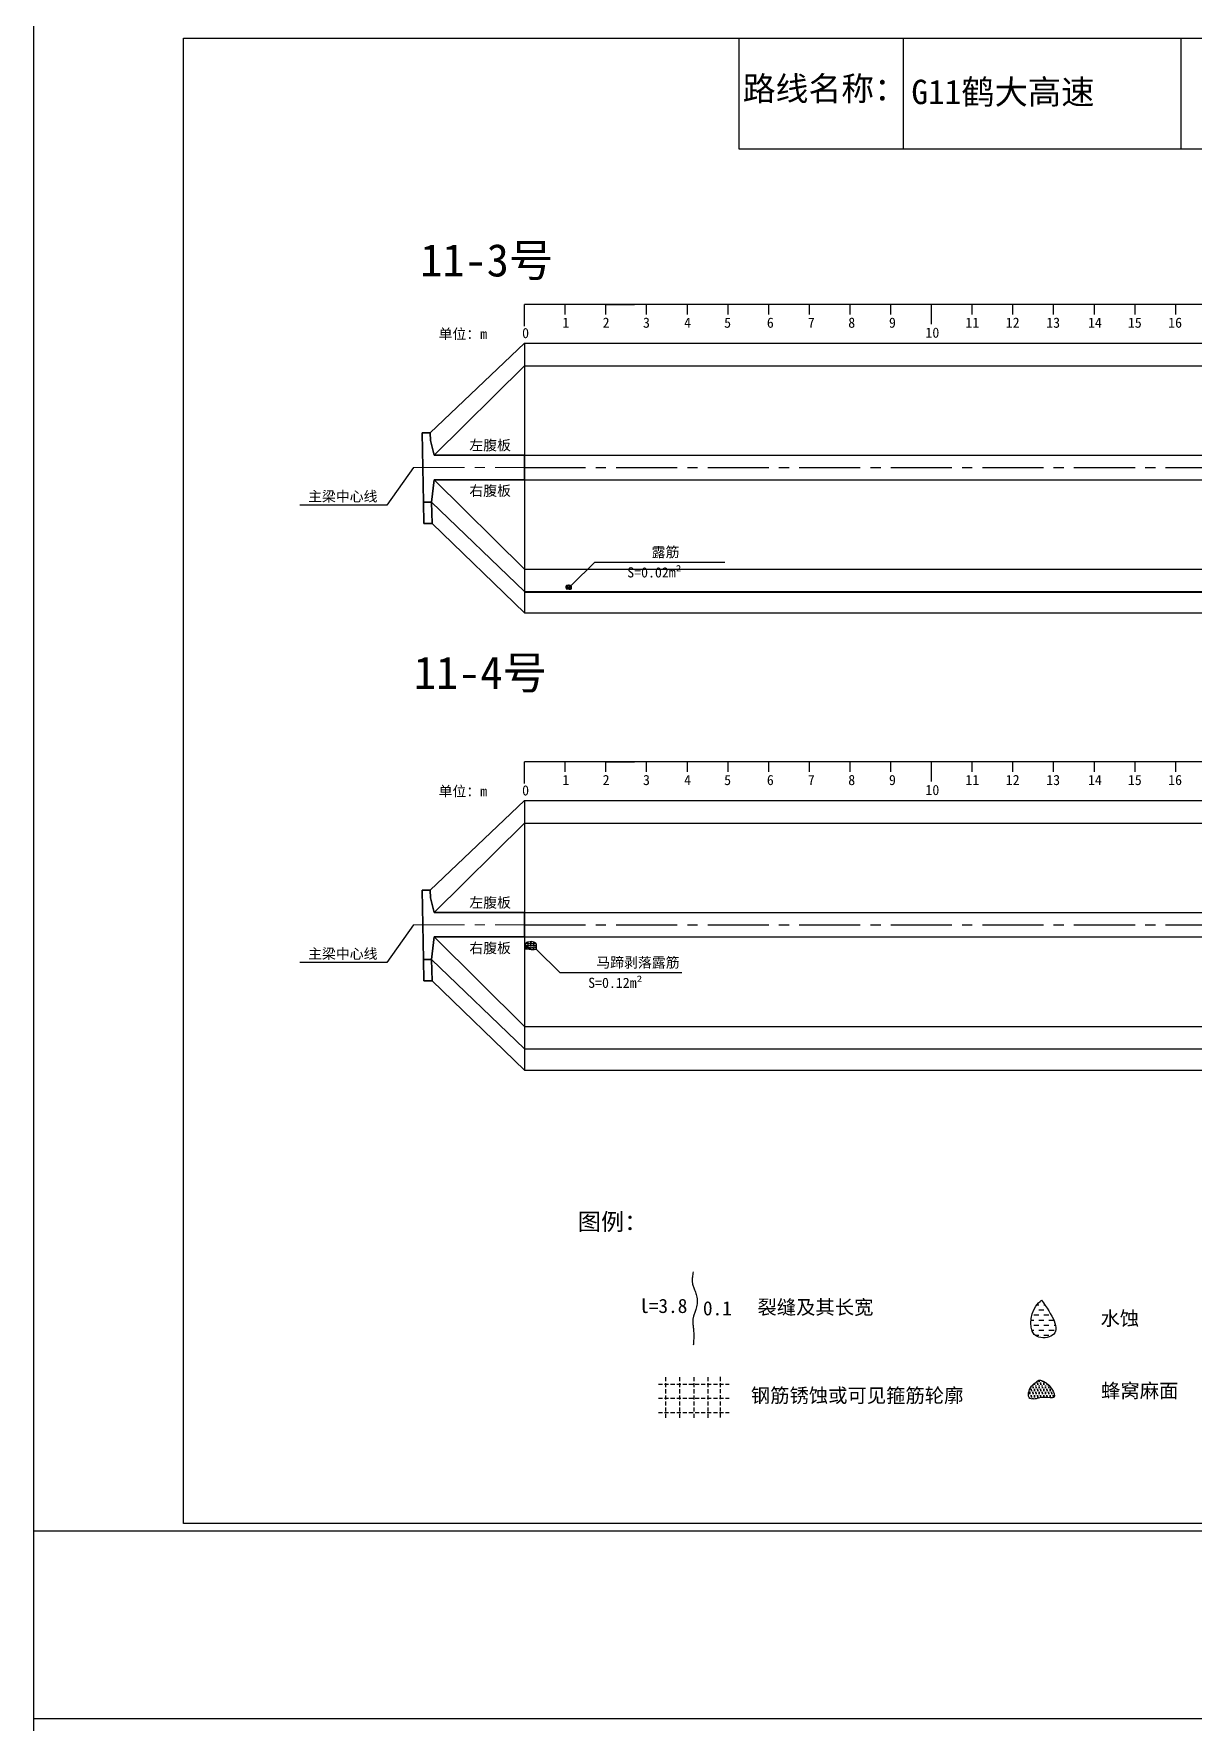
# Model space of a CAD drawing. Header units: millimetres. Extents: x -37 to 615, y -10473 to 23.
# Drawn here: x -36.8 to 248.4, y -8814 to -8399 of the extents above; entities that cross this region are included whole.
import ezdxf

# ---------------------------------------------------------------- set-up
doc = ezdxf.new("R2010")
doc.units = ezdxf.units.MM
for name, pattern in [('CENTER', [2, 1.25, -0.25, 0.25, -0.25]), ('CENTER2', [1.125, 0.75, -0.125, 0.125, -0.125]), ('DASHED', [0.75, 0.5, -0.25])]:
    doc.linetypes.add(name, pattern=pattern)
for name, color, linetype in [('加固措施', 7, 'Continuous'), ('图层1', 7, 'Continuous'), ('病害', 5, 'Continuous'), ('轮廓', 3, 'Continuous')]:
    doc.layers.add(name, color=color, linetype=linetype)
doc.layers.add('虚线', color=7, linetype='Continuous', lineweight=30)
doc.styles.get("Standard").update_dxf_attribs({"font": ''})
doc.styles.add('汉字', font='')
doc.styles.get('Standard').set_extended_font_data('SimSun')
doc.styles.get('汉字').set_extended_font_data('SimSun')
pattern_1 = [(0, (-2783.5002, -201.1734), (0.38480574, 0.76961148), [0, -0.76961148])]
pattern_2 = [(0, (-4794.9262, -487.88576), (0.38480574, 0.76961148), [0, -0.76961148])]
pattern_3 = [(0, (-2240.9707, -124.7498), (1.2467706, 1.2467706), [1.2467706, -1.2467706])]

# ---------------------------------------------------------------- blocks, each defined once
blk = doc.blocks.new('chi')
at = {"color": 0}
for p, q in [((1147.409, -3079.329), (1147.409, -3078.8)), ((1187.409, -3078.8), (1147.409, -3078.8)), ((1148.409, -3079.041), (1148.409, -3078.8)), ((1149.409, -3079.041), (1149.409, -3078.8)), ((1149.409, -3078.8), (1150.109, -3078.8)), ((1150.409, -3079.041), (1150.409, -3078.8)), ((1151.409, -3079.041), (1151.409, -3078.8)), ((1152.409, -3079.041), (1152.409, -3078.8)), ((1153.409, -3079.041), (1153.409, -3078.8)), ((1154.409, -3079.041), (1154.409, -3078.8)), ((1155.409, -3079.041), (1155.409, -3078.8)), ((1156.409, -3079.041), (1156.409, -3078.8)), ((1157.409, -3079.283), (1157.409, -3078.8)), ((1158.409, -3079.041), (1158.409, -3078.8)), ((1159.409, -3079.041), (1159.409, -3078.8)), ((1160.409, -3079.041), (1160.409, -3078.8)), ((1161.409, -3079.041), (1161.409, -3078.8)), ((1162.409, -3079.041), (1162.409, -3078.8)), ((1163.409, -3079.041), (1163.409, -3078.8)), ((1164.409, -3079.041), (1164.409, -3078.8)), ((1165.409, -3079.041), (1165.409, -3078.8)), ((1166.409, -3079.041), (1166.409, -3078.8)), ((1167.409, -3079.283), (1167.409, -3078.8)), ((1168.409, -3079.041), (1168.409, -3078.8)), ((1169.409, -3079.041), (1169.409, -3078.8)), ((1170.409, -3079.041), (1170.409, -3078.8)), ((1171.409, -3079.041), (1171.409, -3078.8)), ((1172.409, -3079.041), (1172.409, -3078.8)), ((1173.409, -3079.041), (1173.409, -3078.8)), ((1174.409, -3079.041), (1174.409, -3078.8)), ((1175.409, -3079.041), (1175.409, -3078.8)), ((1176.409, -3079.041), (1176.409, -3078.8)), ((1177.409, -3079.283), (1177.409, -3078.8)), ((1178.409, -3079.041), (1178.409, -3078.8)), ((1179.409, -3079.041), (1179.409, -3078.8)), ((1180.409, -3079.041), (1180.409, -3078.8)), ((1181.409, -3079.041), (1181.409, -3078.8)), ((1182.409, -3079.041), (1182.409, -3078.8)), ((1183.409, -3079.041), (1183.409, -3078.8)), ((1184.409, -3079.041), (1184.409, -3078.8)), ((1185.409, -3079.041), (1185.409, -3078.8)), ((1186.409, -3079.041), (1186.409, -3078.8)), ((1187.409, -3079.283), (1187.409, -3078.8))]:
    blk.add_line(p, q, dxfattribs=at)
for s, p in [('1', (1148.339, -3079.368)), ('2', (1149.328, -3079.368)), ('3', (1150.319, -3079.368)), ('4', (1151.329, -3079.368)), ('5', (1152.313, -3079.368)), ('6', (1153.363, -3079.368)), ('7', (1154.37, -3079.368)), ('8', (1155.363, -3079.368)), ('9', (1156.363, -3079.368)), ('11', (1158.242, -3079.368)), ('12', (1159.233, -3079.368)), ('13', (1160.227, -3079.368)), ('14', (1161.252, -3079.368)), ('15', (1162.233, -3079.368)), ('16', (1163.223, -3079.368)), ('17', (1164.224, -3079.368)), ('18', (1165.232, -3079.368)), ('19', (1166.238, -3079.368)), ('21', (1168.24, -3079.368)), ('22', (1169.264, -3079.368)), ('23', (1170.247, -3079.368)), ('24', (1171.24, -3079.368)), ('25', (1172.271, -3079.368)), ('26', (1173.258, -3079.368)), ('27', (1174.261, -3079.368)), ('28', (1175.236, -3079.368)), ('29', (1176.24, -3079.368)), ('31', (1178.261, -3079.368)), ('32', (1179.256, -3079.368)), ('33', (1180.243, -3079.368)), ('34', (1181.251, -3079.368)), ('35', (1182.269, -3079.368)), ('36', (1183.256, -3079.368)), ('37', (1184.269, -3079.368)), ('38', (1185.251, -3079.368)), ('39', (1186.242, -3079.368)), ('0', (1147.349, -3079.623)), ('10', (1157.259, -3079.613)), ('20', (1167.294, -3079.617)), ('30', (1177.262, -3079.613)), ('40', (1187.216, -3079.613))]:
    blk.add_text(s, height=0.25).set_placement(p)

msp = doc.modelspace()

# ---------------------------------------------------------------- hatches: boundary and pattern name
at = {"layer": '加固措施', "lineweight": -2}
h = msp.add_hatch(dxfattribs=at)
h.set_pattern_fill('DASH', color=256, scale=0.626645)
h.set_pattern_definition(pattern_3)
edge = h.paths.add_edge_path()
edge.add_spline(control_points=[(210.85, -8710.12), (210.36, -8710.55), (208.03, -8712.61), (207.41, -8720.1), (216.74, -8718.77), (213.29, -8713.7), (210.85, -8710.12)], knot_values=[0, 0, 0, 0, 3.237042, 15.187225, 21.182779, 35.601669, 35.601669, 35.601669, 35.601669], degree=3, periodic=0)
h = msp.add_hatch(dxfattribs=at)
h.set_pattern_fill('DASH', color=256, scale=0.626645)
h.set_pattern_definition(pattern_3)
edge = h.paths.add_edge_path()
edge.add_spline(control_points=[(210.85, -8710.12), (210.36, -8710.55), (208.03, -8712.61), (207.41, -8720.1), (216.74, -8718.77), (213.29, -8713.7), (210.85, -8710.12)], knot_values=[0, 0, 0, 0, 3.237042, 15.187225, 21.182779, 35.601669, 35.601669, 35.601669, 35.601669], degree=3, periodic=0)
h = msp.add_hatch(dxfattribs=at)
h.set_pattern_fill('DOTS', scale=0.696272)
h.set_pattern_definition(pattern_1)
edge = h.paths.add_edge_path()
edge.add_spline(control_points=[(210.19, -8729.78), (209.15, -8730.49), (207.68, -8731.51), (207.52, -8735.25), (211, -8733.53), (215.72, -8734.88), (212.21, -8729.7), (210.31, -8729.78), (210.19, -8729.78)], knot_values=[0, 0, 0, 0, 5.205471, 7.397577, 12.944796, 16.169923, 23.88441, 24.400432, 24.400432, 24.400432, 24.400432], degree=3, periodic=0)
h = msp.add_hatch(dxfattribs=at)
h.set_pattern_fill('DOTS', scale=0.696272)
h.set_pattern_definition(pattern_1)
edge = h.paths.add_edge_path()
edge.add_spline(control_points=[(210.19, -8729.78), (209.15, -8730.49), (207.68, -8731.51), (207.52, -8735.25), (211, -8733.53), (215.72, -8734.88), (212.21, -8729.7), (210.31, -8729.78), (210.19, -8729.78)], knot_values=[0, 0, 0, 0, 5.205471, 7.397577, 12.944796, 16.169923, 23.88441, 24.400432, 24.400432, 24.400432, 24.400432], degree=3, periodic=0)
at = {"layer": '病害', "lineweight": -2}
h = msp.add_hatch(dxfattribs=at)
h.set_pattern_fill('DOTS', color=4, scale=0.696272, style=0)
h.set_pattern_definition(pattern_2)
edge = h.paths.add_edge_path()
edge.add_spline(control_points=[(210.19, -8729.78), (209.15, -8730.49), (207.68, -8731.51), (207.52, -8735.25), (211, -8733.53), (215.72, -8734.88), (212.21, -8729.7), (210.31, -8729.78), (210.19, -8729.78)], knot_values=[0, 0, 0, 0, 1.041094, 1.479515, 2.588959, 3.233985, 4.776882, 4.880086, 4.880086, 4.880086, 4.880086], degree=3, periodic=0)
h = msp.add_hatch(dxfattribs=at)
h.set_pattern_fill('DOTS', color=4, scale=0.696272, style=0)
h.set_pattern_definition(pattern_2)
edge = h.paths.add_edge_path()
edge.add_spline(control_points=[(210.19, -8729.78), (209.15, -8730.49), (207.68, -8731.51), (207.52, -8735.25), (211, -8733.53), (215.72, -8734.88), (212.21, -8729.7), (210.31, -8729.78), (210.19, -8729.78)], knot_values=[0, 0, 0, 0, 1.041094, 1.479515, 2.588959, 3.233985, 4.776882, 4.880086, 4.880086, 4.880086, 4.880086], degree=3, periodic=0)

# ---------------------------------------------------------------- linework, layer by layer
at = {"color": 0, "linetype": 'ByBlock'}
for p, q in [((0, -8400.15), (529.17, -8400.15)), ((0, -8765), (0, -8400.15)), ((136.5, -8400.15), (136.5, -8427.28)), ((245.1, -8400.15), (245.1, -8427.28)), ((136.5, -8427.28), (529.17, -8427.28)), ((529.17, -8765), (0, -8765))]:
    msp.add_line(p, q, dxfattribs=at)
at = {"color": 0}
for p, q in [((60.65, -8497.07), (83.82, -8475.07)), ((83.82, -8475.07), (83.82, -8541.32)), ((83.82, -8475.07), (483.82, -8475.07)), ((61.57, -8502.57), (83.82, -8480.57)), ((83.82, -8502.57), (483.82, -8502.57)), ((56.57, -8505.57), (49.96, -8514.83)), ((61.64, -8508.57), (83.82, -8530.57)), ((83.82, -8508.57), (483.82, -8508.57)), ((49.96, -8514.83), (28.63, -8514.83)), ((60.99, -8514.07), (83.82, -8536.07)), ((61.09, -8519.32), (83.82, -8541.32)), ((83.82, -8530.57), (483.82, -8530.57)), ((83.82, -8536.07), (483.82, -8536.07)), ((83.82, -8536.19), (483.82, -8536.19)), ((83.82, -8541.32), (483.82, -8541.32)), ((60.65, -8609.41), (83.82, -8587.41)), ((83.82, -8587.41), (83.82, -8653.66)), ((83.82, -8587.41), (483.82, -8587.41)), ((61.57, -8614.92), (83.82, -8592.91)), ((83.82, -8592.91), (483.82, -8592.91)), ((83.82, -8614.91), (483.82, -8614.91)), ((56.57, -8617.91), (49.96, -8627.17)), ((61.64, -8620.91), (83.82, -8642.91)), ((83.82, -8620.91), (483.82, -8620.91)), ((49.96, -8627.17), (28.63, -8627.17)), ((60.99, -8626.41), (83.82, -8648.41)), ((61.09, -8631.66), (83.82, -8653.66)), ((83.82, -8642.91), (483.82, -8642.91)), ((83.82, -8648.41), (483.82, -8648.41)), ((83.82, -8653.66), (483.82, -8653.66))]:
    msp.add_line(p, q, dxfattribs=at)
msp.add_line((83.82, -8480.57), (483.82, -8480.57))
at = {"color": 1, "linetype": 'CENTER2', "ltscale": 20}
for p, q in [((83.82, -8505.57), (483.82, -8505.57)), ((83.82, -8617.91), (483.82, -8617.91))]:
    msp.add_line(p, q, dxfattribs=at)
at = {"color": 1, "linetype": 'DASHED'}
for p, q in [((94, -8534.74), (95.39, -8534.74)), ((94, -8534.98), (95.39, -8534.98)), ((94, -8535.22), (95.39, -8535.22)), ((94.35, -8535.47), (94.35, -8534.49)), ((94.7, -8535.47), (94.7, -8534.49)), ((95.05, -8535.47), (95.05, -8534.49)), ((84, -8622.54), (86.79, -8622.54)), ((84, -8623.03), (86.79, -8623.03)), ((84, -8623.51), (86.79, -8623.51)), ((84.7, -8624), (84.7, -8622.05)), ((85.39, -8624), (85.39, -8622.05)), ((86.09, -8624), (86.09, -8622.05))]:
    msp.add_line(p, q, dxfattribs=at)
at = {"color": 7}
for p, q in [((94, -8535.07), (94.41, -8535.08)), ((94.13, -8534.6), (94.38, -8534.82)), ((94.46, -8535.43), (94.59, -8535.25)), ((94.68, -8534.52), (94.67, -8534.82)), ((95.13, -8534.6), (94.93, -8534.86)), ((95.08, -8535.47), (94.97, -8535.25)), ((95.39, -8535.1), (95.02, -8535.04)), ((84, -8623.21), (84.82, -8623.22)), ((84.26, -8622.26), (84.77, -8622.7)), ((84.92, -8623.92), (85.19, -8623.56)), ((85.37, -8622.11), (85.34, -8622.7)), ((86.26, -8622.26), (85.86, -8622.78)), ((86.16, -8624), (85.94, -8623.56)), ((86.79, -8623.26), (86.04, -8623.15))]:
    msp.add_line(p, q, dxfattribs=at)
at = {"color": 1, "linetype": 'DASHED', "ltscale": 2}
for p, q in [((116.71, -8730.75), (134.11, -8730.75)), ((116.71, -8730.75), (134.11, -8730.75)), ((118.45, -8729.01), (118.45, -8739.45)), ((118.45, -8729.01), (118.45, -8739.45)), ((121.93, -8729.01), (121.93, -8739.45)), ((121.93, -8729.01), (121.93, -8739.45)), ((125.41, -8729.01), (125.41, -8739.45)), ((125.41, -8729.01), (125.41, -8739.45)), ((128.89, -8729.01), (128.89, -8739.45)), ((128.89, -8729.01), (128.89, -8739.45)), ((131.87, -8728.98), (131.87, -8739.43)), ((131.87, -8728.98), (131.87, -8739.43)), ((116.71, -8734.23), (134.11, -8734.23)), ((116.71, -8734.23), (134.11, -8734.23)), ((116.71, -8737.71), (134.11, -8737.71)), ((116.71, -8737.71), (134.11, -8737.71))]:
    msp.add_line(p, q, dxfattribs=at)
at = {"color": 3, "linetype": 'ByBlock'}
for points in [[(-36.77, -8351.81), (615.38, -8351.81), (615.38, -8812.93), (-36.77, -8812.93)], [(-36.77, -8766.81), (615.38, -8766.81), (615.38, -9227.93), (-36.77, -9227.93)]]:
    msp.add_lwpolyline(points, close=True, dxfattribs=at)
at = {"color": 7}
for points in [[(95.39, -8534.49), (101.05, -8528.84), (133.05, -8528.84)], [(94.79, -8534.52), (94.58, -8534.52), (94.37, -8534.57), (94.13, -8534.6), (94, -8534.81), (94, -8535.07), (94.03, -8535.39), (94.18, -8535.39), (94.74, -8535.47), (95.08, -8535.47), (95.29, -8535.41), (95.37, -8535.36), (95.39, -8535.1), (95.39, -8534.86), (95.29, -8534.68), (95.13, -8534.6), (95, -8534.57), (94.79, -8534.49)], [(85.58, -8622.11), (85.16, -8622.11), (84.74, -8622.21), (84.26, -8622.26), (84, -8622.69), (84, -8623.21), (84.05, -8623.84), (84.37, -8623.84), (85.47, -8624), (86.16, -8624), (86.58, -8623.89), (86.74, -8623.79), (86.79, -8623.26), (86.79, -8622.79), (86.58, -8622.42), (86.26, -8622.26), (86, -8622.21), (85.58, -8622.05)], [(86.79, -8624), (92.45, -8629.66), (122.45, -8629.66)]]:
    msp.add_lwpolyline(points, dxfattribs=at)
at = {"lineweight": -2}
msp.add_open_spline([(210.19, -8729.78), (209.15, -8730.49), (207.68, -8731.51), (207.52, -8735.25), (211, -8733.53), (215.72, -8734.88), (212.21, -8729.7), (210.31, -8729.78), (210.19, -8729.78)], degree=3, knots=[0, 0, 0, 0, 3.624423, 5.150725, 9.013098, 11.258664, 16.630045, 16.989336, 16.989336, 16.989336, 16.989336], dxfattribs=at)
msp.add_open_spline([(210.19, -8729.78), (209.15, -8730.49), (207.68, -8731.51), (207.52, -8735.25), (211, -8733.53), (215.72, -8734.88), (212.21, -8729.7), (210.31, -8729.78), (210.19, -8729.78)], degree=3, knots=[0, 0, 0, 0, 3.624423, 5.150725, 9.013098, 11.258664, 16.630045, 16.989336, 16.989336, 16.989336, 16.989336], dxfattribs=at)
at = {"layer": '加固措施', "lineweight": -2}
msp.add_open_spline([(210.85, -8710.12), (210.36, -8710.55), (208.03, -8712.61), (207.41, -8720.1), (216.74, -8718.77), (213.29, -8713.7), (210.85, -8710.12)], degree=3, knots=[0, 0, 0, 0, 2.028466, 9.51698, 13.274057, 22.309569, 22.309569, 22.309569, 22.309569], dxfattribs=at)
msp.add_open_spline([(210.85, -8710.12), (210.36, -8710.55), (208.03, -8712.61), (207.41, -8720.1), (216.74, -8718.77), (213.29, -8713.7), (210.85, -8710.12)], degree=3, knots=[0, 0, 0, 0, 2.028466, 9.51698, 13.274057, 22.309569, 22.309569, 22.309569, 22.309569], dxfattribs=at)
at = {"layer": '图层1', "lineweight": -2}
msp.add_open_spline([(125.25, -8703.18), (125.22, -8703.39), (125.18, -8703.61), (125.07, -8704.25), (125.02, -8704.65), (124.99, -8705.22), (125, -8705.4), (125.02, -8705.69), (125.03, -8705.79), (125.06, -8706), (125.09, -8706.11), (125.19, -8706.49), (125.29, -8706.79), (125.54, -8707.43), (125.69, -8707.78), (125.96, -8708.54), (126.09, -8708.96), (126.21, -8709.66), (126.24, -8709.94), (126.25, -8710.49), (126.23, -8710.75), (126.16, -8711.26), (126.11, -8711.5), (126, -8711.97), (125.93, -8712.19), (125.76, -8712.75), (125.64, -8713.07), (125.45, -8713.67), (125.36, -8713.96), (125.27, -8714.34), (125.24, -8714.46), (125.21, -8714.68), (125.2, -8714.77), (125.18, -8714.97), (125.17, -8715.08), (125.17, -8715.46), (125.18, -8715.75), (125.23, -8716.38), (125.27, -8716.71), (125.33, -8717.3), (125.35, -8717.54), (125.38, -8718), (125.39, -8718.22), (125.4, -8718.64), (125.4, -8718.84), (125.39, -8719.46), (125.37, -8719.86), (125.32, -8720.55), (125.3, -8720.85), (125.27, -8721.15)], degree=3, knots=[0, 0, 0, 0, 0.93103, 0.93103, 2.904338, 2.904338, 3.933552, 3.933552, 4.598026, 4.598026, 5.2625, 5.2625, 6.799065, 6.799065, 8.335629, 8.335629, 9.872194, 9.872194, 10.744529, 10.744529, 11.616864, 11.616864, 12.4892, 12.4892, 13.361535, 13.361535, 14.755665, 14.755665, 16.149795, 16.149795, 16.835641, 16.835641, 17.410365, 17.410365, 17.98509, 17.98509, 19.45733, 19.45733, 20.929571, 20.929571, 21.910052, 21.910052, 22.722819, 22.722819, 23.535585, 23.535585, 25.161117, 25.161117, 26.428502, 26.428502, 26.428502, 26.428502], dxfattribs=at)
msp.add_open_spline([(125.25, -8703.18), (125.22, -8703.39), (125.18, -8703.61), (125.07, -8704.25), (125.02, -8704.65), (124.99, -8705.22), (125, -8705.4), (125.02, -8705.69), (125.03, -8705.79), (125.06, -8706), (125.09, -8706.11), (125.19, -8706.49), (125.29, -8706.79), (125.54, -8707.43), (125.69, -8707.78), (125.96, -8708.54), (126.09, -8708.96), (126.21, -8709.66), (126.24, -8709.94), (126.25, -8710.49), (126.23, -8710.75), (126.16, -8711.26), (126.11, -8711.5), (126, -8711.97), (125.93, -8712.19), (125.76, -8712.75), (125.64, -8713.07), (125.45, -8713.67), (125.36, -8713.96), (125.27, -8714.34), (125.24, -8714.46), (125.21, -8714.68), (125.2, -8714.77), (125.18, -8714.97), (125.17, -8715.08), (125.17, -8715.46), (125.18, -8715.75), (125.23, -8716.38), (125.27, -8716.71), (125.33, -8717.3), (125.35, -8717.54), (125.38, -8718), (125.39, -8718.22), (125.4, -8718.64), (125.4, -8718.84), (125.39, -8719.46), (125.37, -8719.86), (125.32, -8720.55), (125.3, -8720.85), (125.27, -8721.15)], degree=3, knots=[0, 0, 0, 0, 0.93103, 0.93103, 2.904338, 2.904338, 3.933552, 3.933552, 4.598026, 4.598026, 5.2625, 5.2625, 6.799065, 6.799065, 8.335629, 8.335629, 9.872194, 9.872194, 10.744529, 10.744529, 11.616864, 11.616864, 12.4892, 12.4892, 13.361535, 13.361535, 14.755665, 14.755665, 16.149795, 16.149795, 16.835641, 16.835641, 17.410365, 17.410365, 17.98509, 17.98509, 19.45733, 19.45733, 20.929571, 20.929571, 21.910052, 21.910052, 22.722819, 22.722819, 23.535585, 23.535585, 25.161117, 25.161117, 26.428502, 26.428502, 26.428502, 26.428502], dxfattribs=at)
at = {"layer": '病害', "color": 5}
for p, q in [((136.5, -8400.15), (136.5, -8427.28)), ((245.1, -8400.15), (245.1, -8427.28)), ((136.5, -8427.28), (386.58, -8427.28))]:
    msp.add_line(p, q, dxfattribs=at)
at = {"layer": '病害', "color": 0}
msp.add_line((176.83, -8400.15), (176.83, -8427.28), dxfattribs=at)
at = {"layer": '虚线', "linetype": 'CENTER', "lineweight": 18, "ltscale": 10}
for p, q in [((56.57, -8505.57), (83.82, -8505.57)), ((56.57, -8617.91), (83.82, -8617.91))]:
    msp.add_line(p, q, dxfattribs=at)
at = {"layer": '轮廓', "color": 5, "lineweight": 35}
for p, q in [((58.99, -8514.07), (58.65, -8497.07)), ((58.65, -8497.07), (60.65, -8497.07)), ((60.69, -8498.95), (60.65, -8497.07)), ((61.57, -8502.57), (60.69, -8498.95)), ((83.82, -8502.57), (61.57, -8502.57)), ((83.82, -8508.57), (83.82, -8502.57)), ((60.99, -8514.07), (61.63, -8508.57)), ((83.82, -8508.57), (61.63, -8508.57)), ((58.99, -8514.07), (60.99, -8514.07)), ((59.09, -8519.32), (58.99, -8514.07)), ((61.09, -8519.32), (60.99, -8514.07)), ((59.09, -8519.32), (61.09, -8519.32)), ((58.99, -8626.41), (58.65, -8609.41)), ((58.65, -8609.41), (60.65, -8609.41)), ((60.69, -8611.29), (60.65, -8609.41)), ((61.57, -8614.92), (60.69, -8611.29)), ((83.82, -8614.92), (61.57, -8614.92)), ((83.82, -8620.92), (83.82, -8614.92)), ((60.99, -8626.41), (61.63, -8620.91)), ((83.82, -8620.91), (61.63, -8620.91)), ((58.99, -8626.41), (60.99, -8626.41)), ((59.09, -8631.66), (58.99, -8626.41)), ((61.09, -8631.66), (60.99, -8626.41)), ((59.09, -8631.66), (61.09, -8631.66))]:
    msp.add_line(p, q, dxfattribs=at)

# ---------------------------------------------------------------- block references
at = {"xscale": 9.999999999994273, "yscale": 9.999999999994273, "zscale": 9.999999999994273}
for p in [(-11390.27, 22322.43), (-11390.27, 22210.09)]:
    msp.add_blockref('chi', p, dxfattribs=at)

# ---------------------------------------------------------------- texts
for s, p in [('单位：m', (62.7, -8474.01)), ('左腹板', (70.24, -8501.36)), ('主梁中心线', (30.63, -8513.92)), ('右腹板', (70.24, -8512.53)), ('单位：m', (62.7, -8586.35)), ('左腹板', (70.24, -8613.7)), ('主梁中心线', (30.63, -8626.27)), ('右腹板', (70.24, -8624.87))]:
    msp.add_text(s, height=2.5).set_placement(p)
at = {"color": 7}
for s, p in [('露筋', (115.05, -8527.59)), ('S=0.02m²', (109.05, -8532.59)), ('马蹄剥落露筋', (101.45, -8628.41)), ('S=0.12m²', (99.45, -8633.41))]:
    msp.add_text(s, height=2.5, dxfattribs=at).set_placement(p)
at = {"linetype": 'ByBlock', "attachment_point": 1, "style": '汉字'}
for s, insert, char_height, width in [('{\\C0;G11鹤大高速}', (178.87, -8410.32), 6, 62.8604), ('{\\C0;11-3号}', (58.2, -8450.66), 8, 49.3496), ('{\\C0;11-4号}', (56.63, -8551.99), 8, 49.3496)]:
    msp.add_mtext(s, dxfattribs=dict(at, insert=insert, char_height=char_height, width=width))
at = {"layer": '图层1', "style": '汉字'}
msp.add_text('路线名称：', height=5.918, dxfattribs=at).set_placement((137.42, -8415.46))
at = {"layer": '图层1', "lineweight": -2, "attachment_point": 1}
for s, insert, char_height in [('图例：', (96.91, -8688.77), 4.178), ('图例：', (96.91, -8688.77), 4.178), ('l=3.8', (111.98, -8709.79), 3.481), ('l=3.8', (111.98, -8709.79), 3.481), ('0.1', (127.65, -8710.37), 3.481), ('0.1', (127.65, -8710.37), 3.481), ('裂缝及其长宽', (141.05, -8710.12), 3.481), ('裂缝及其长宽', (141.05, -8710.12), 3.481), ('水蚀', (225.33, -8712.86), 3.481), ('水蚀', (225.33, -8712.86), 3.481), ('钢筋锈蚀或可见箍筋轮廓', (139.42, -8731.79), 3.4814), ('钢筋锈蚀或可见箍筋轮廓', (139.42, -8731.79), 3.4814), ('蜂窝麻面', (225.48, -8730.62), 3.481), ('蜂窝麻面', (225.48, -8730.62), 3.481)]:
    msp.add_mtext(s, dxfattribs=dict(at, insert=insert, char_height=char_height))

doc.saveas('drawing.dxf')
